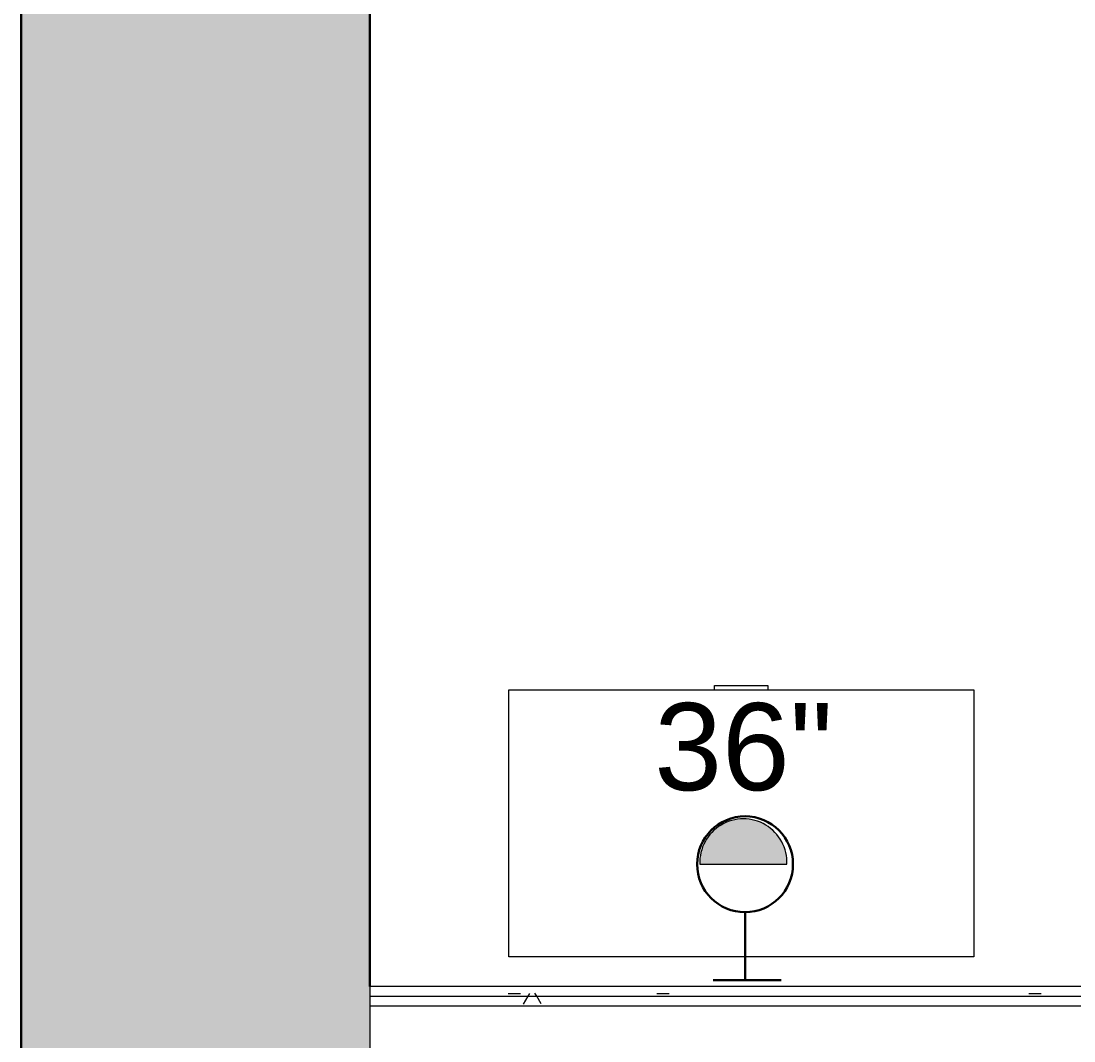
# Model space of a CAD drawing. Header units: inches. Extents: x -4688 to 1542, y -3558 to 978.
# Drawn here: x -1035.1 to -980.7, y -332.7 to -280 of the extents above; entities that cross this region are included whole.
import ezdxf

# ---------------------------------------------------------------- set-up
doc = ezdxf.new("R2010")
doc.units = ezdxf.units.IN
doc.header["$MEASUREMENT"] = 0
for name, color, linetype, lineweight in [('A-ANNO-NOTE', 131, 'Continuous', 40), ('A-WALL', 113, 'Continuous', 18), ('A-WALL-PATT', 111, 'Continuous', 18), ('I-FURN', 30, 'Continuous', 9), ('I-WALL', 2, 'Continuous', 18)]:
    doc.layers.add(name, color=color, linetype=linetype, lineweight=lineweight)
doc.styles.add('Swis721 Lt BT', font='swissl.ttf', dxfattribs={"height": 4.5})
pattern_1 = [(0, (0, 0), (15.36, 3.84), [0.634, -10.886, 0.634, -10.886, -61.44]), (0, (0, 0), (15.36, 3.84), [-23.04, 0.634, -22.406, 0.634, -10.886, -26.88]), (0, (0, 0), (15.36, 3.84), [-57.6, 0.634, -7.046, 0.634, -18.566]), (120, (5.76, 1.92), (-11.005538, 11.38215), [0.634, -10.886, 0.634, -10.886, -61.44]), (120, (5.76, 1.92), (-11.005538, 11.38215), [-23.04, 0.634, -22.406, 0.634, -10.886, -26.88]), (120, (5.76, 1.92), (-11.005538, 11.38215), [-57.6, 0.634, -7.046, 0.634, -18.566]), (240, (7.68, 9.6), (-4.354462, -15.22215), [0.634, -10.886, 0.634, -10.886, -61.44]), (240, (7.68, 9.6), (-4.354462, -15.22215), [-23.04, 0.634, -22.406, 0.634, -10.886, -26.88]), (240, (7.68, 9.6), (-4.354462, -15.22215), [-57.6, 0.634, -7.046, 0.634, -18.566])]

# ---------------------------------------------------------------- blocks, each defined once
blk = doc.blocks.new('Bed_Side_Table_5122 - T-4-6544723-1st Floor Power _ Signal')
at = {"layer": 'I-FURN'}
for p, q in [((-12, 9.787), (-1.378, 9.787)), ((-12, -3.992), (-12, 9.787)), ((-1.378, 10), (1.378, 10)), ((-1.378, 9.787), (-1.378, 10)), ((-1.378, 9.787), (1.378, 9.787)), ((1.378, 10), (1.378, 9.787)), ((1.378, 9.787), (12, 9.787)), ((12, 9.787), (12, -3.992)), ((12, -3.992), (-12, -3.992))]:
    blk.add_line(p, q, dxfattribs=at)

msp = doc.modelspace()

# ---------------------------------------------------------------- hatches: boundary and pattern name
at = {"layer": 'A-ANNO-NOTE', "lineweight": 9}
for points in [[(-999.264, -321.782), (-997.969, -321.223), (-998.127, -321.242)], [(-999.264, -321.782), (-997.413, -321.242), (-997.969, -321.223)], [(-999.264, -321.782), (-998.127, -321.242), (-998.513, -321.34)], [(-995.586, -322.924), (-997.413, -321.242), (-999.264, -321.782)], [(-997.413, -321.242), (-997.571, -321.223), (-997.969, -321.223)], [(-996.664, -321.504), (-997.027, -321.34), (-997.413, -321.242)], [(-995.586, -322.924), (-996.664, -321.504), (-997.413, -321.242)], [(-999.972, -323.002), (-999.264, -321.782), (-999.825, -322.548)], [(-999.972, -323.002), (-995.586, -322.924), (-999.264, -321.782)], [(-999.825, -322.548), (-999.264, -321.782), (-999.585, -322.135)], [(-999.264, -321.782), (-998.513, -321.34), (-998.806, -321.466)], [(-995.586, -322.924), (-996.053, -322.01), (-996.664, -321.504)], [(-996.053, -322.01), (-996.399, -321.68), (-996.664, -321.504)], [(-996.053, -322.01), (-996.106, -321.95), (-996.399, -321.68)], [(-996.106, -321.95), (-996.161, -321.892), (-996.399, -321.68)], [(-995.785, -322.404), (-995.824, -322.335), (-996.053, -322.01)], [(-995.655, -322.695), (-995.785, -322.404), (-996.053, -322.01)], [(-995.824, -322.335), (-995.865, -322.267), (-996.053, -322.01)], [(-995.586, -322.924), (-995.655, -322.695), (-996.053, -322.01)], [(-995.522, -323.556), (-999.972, -323.002), (-1000.018, -323.556)], [(-995.52, -323.477), (-995.586, -322.924), (-999.972, -323.002)], [(-995.522, -323.556), (-995.52, -323.477), (-999.972, -323.002)]]:
    msp.add_hatch(color=256, dxfattribs=at).paths.add_polyline_path(points, flags=0)
at = {"layer": 'A-WALL-PATT', "lineweight": 9}
h = msp.add_hatch(color=7, dxfattribs=at)
h.paths.add_polyline_path([(-1035.062, -1284.185), (-1017.062, -1284.185), (-1017.062, -1208.435), (-1020.687, -1208.435), (-1020.687, -1196.935), (-1017.062, -1196.935), (-1017.062, -1161.234), (-1035.062, -1161.234), (-1035.062, -1214.071)], flags=0)
h.paths.add_polyline_path([(-1017.062, -1119.734), (-1017.073, -1019.333), (-1017.084, -1006.801), (-1017.062, -1006.801), (-1017.062, -1003.935), (-1035.062, -1003.935), (-1035.062, -1119.734)], flags=0)
h.paths.add_polyline_path([(-1017.062, -962.435), (-1017.062, -859.935), (-1035.062, -859.935), (-1035.062, -962.435)], flags=0)
h.paths.add_polyline_path([(-1017.062, -818.435), (-1017.062, -715.935), (-1035.062, -715.935), (-1035.062, -818.435)], flags=0)
h.paths.add_polyline_path([(-1017.062, -674.435), (-1017.062, -567.935), (-1035.062, -567.935), (-1035.062, -674.435)], flags=0)
h.paths.add_polyline_path([(-1035.062, -534.435), (-1017.062, -534.435), (-1017.062, -425.685), (-1035.062, -425.685), (-1035.062, -532.487)], flags=0)
h.paths.add_polyline_path([(-1017.062, -388.685), (-1017.062, -275.185), (-1035.062, -275.185), (-1035.062, -388.685)], flags=0)
h.paths.add_polyline_path([(-1017.062, -239.185), (-1017.062, -119.495), (-1035.062, -119.495), (-1035.062, -239.185)], flags=0)
h.paths.add_polyline_path([(-1035.062, -83.495), (-1017.062, -83.495), (-1017.062, 16.255), (-1035.062, 16.255), (-1035.062, -45.642)], flags=0)
h = msp.add_hatch(dxfattribs=at)
h.set_pattern_fill('FP_1', color=256, style=0, pattern_type=2)
h.set_pattern_definition(pattern_1)
h.paths.add_polyline_path([(-859.38, -330.364), (-859.38, -329.864), (-1017.062, -329.864), (-1017.062, -330.364), (-877.38, -330.364)], flags=0)
h = msp.add_hatch(dxfattribs=at)
h.set_pattern_fill('FP_1', color=256, style=0, pattern_type=2)
h.set_pattern_definition(pattern_1)
h.paths.add_polyline_path([(-877.38, -330.864), (-859.38, -330.864), (-859.38, -330.364), (-1017.062, -330.364), (-1017.062, -330.864), (-904.15, -330.864)], flags=0)

# ---------------------------------------------------------------- linework, layer by layer
at = {"layer": 'A-ANNO-NOTE', "lineweight": 9}
msp.add_line((-1000.018, -323.556), (-995.522, -323.556), dxfattribs=at)
at = {"layer": 'A-ANNO-NOTE', "lineweight": 30}
for p, q in [((-997.686, -329.538), (-997.686, -326.031)), ((-999.322, -329.538), (-995.816, -329.538))]:
    msp.add_line(p, q, dxfattribs=at)
msp.add_circle((-997.683, -323.556), 2.475, dxfattribs=at)
at = {"layer": 'A-ANNO-NOTE', "lineweight": 9}
msp.add_arc((-997.77, -323.464), 2.25, 357.6427, 182.3573, dxfattribs=at)
at = {"layer": 'A-WALL', "color": 8, "lineweight": 30}
for p, q in [((-1035.062, -275.185), (-1035.062, -388.685)), ((-1017.062, -329.864), (-1017.062, -275.185))]:
    msp.add_line(p, q, dxfattribs=at)
at = {"layer": 'A-WALL'}
for p, q in [((-1017.062, -329.864), (-1017.062, -335.489)), ((-1017.062, -330.364), (-859.38, -330.364)), ((-1017.062, -330.864), (-858.38, -330.864))]:
    msp.add_line(p, q, dxfattribs=at)
at = {"layer": 'I-WALL'}
msp.add_line((-859.38, -329.864), (-1017.062, -329.864), dxfattribs=at)

# ---------------------------------------------------------------- block references
at = {"layer": 'I-FURN'}
msp.add_blockref('Bed_Side_Table_5122 - T-4-6544723-1st Floor Power _ Signal', (-997.88, -324.338), dxfattribs=at)

# ---------------------------------------------------------------- texts
at = {"layer": 'A-ANNO-NOTE', "lineweight": 9, "insert": (-1002.369, -315.236), "char_height": 4.5, "width": 10.302, "attachment_point": 1, "style": 'Swis721 Lt BT'}
msp.add_mtext('36"', dxfattribs=at)

doc.saveas('drawing.dxf')
